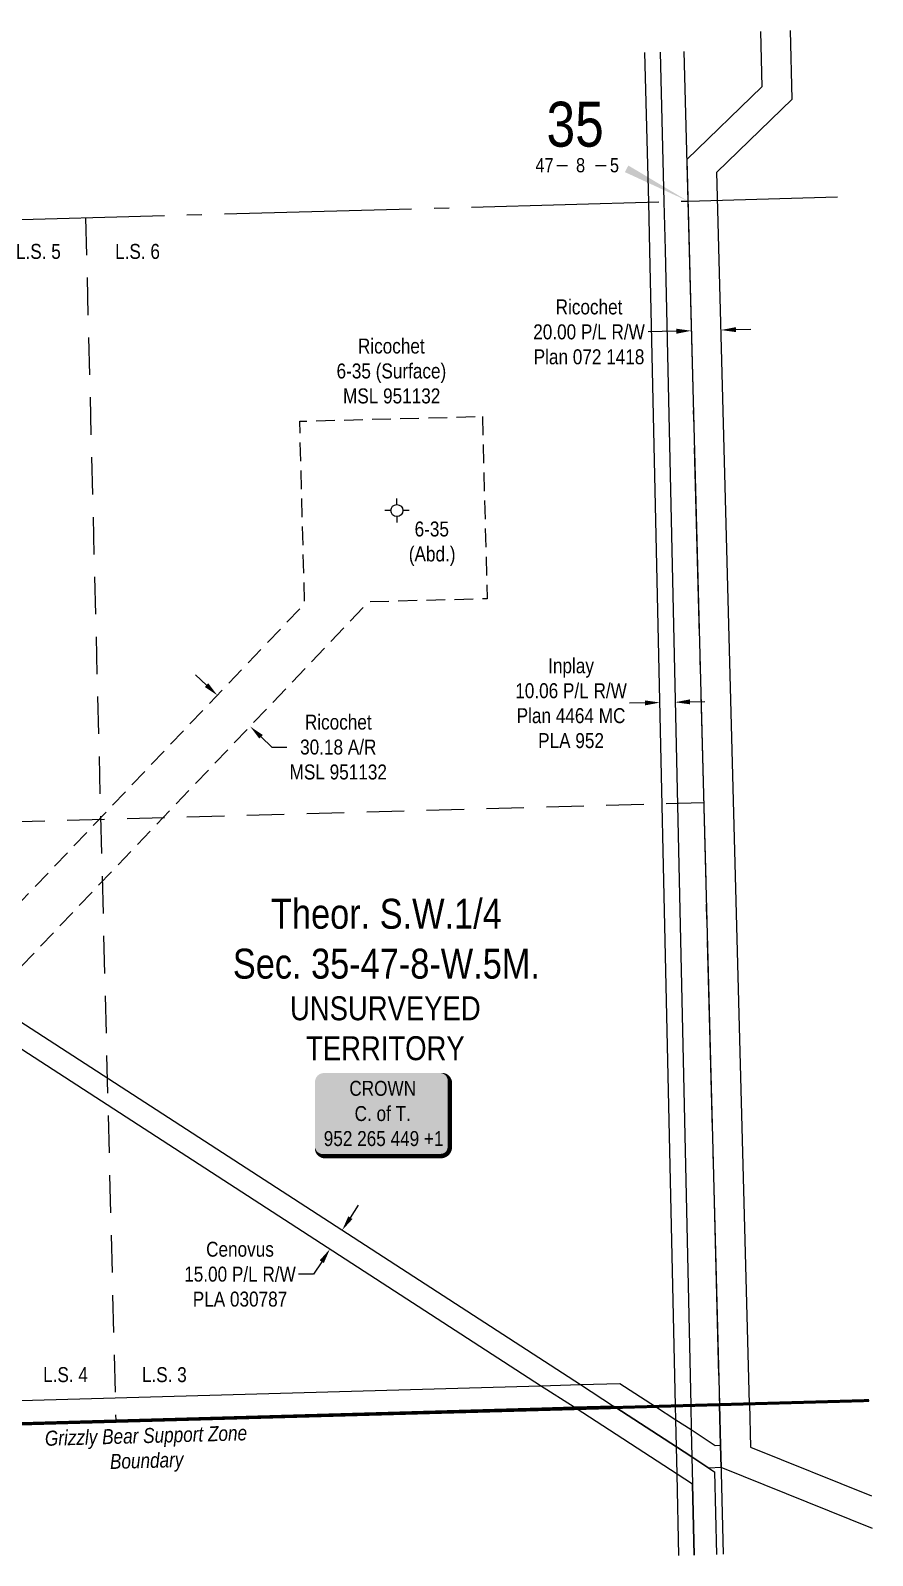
# Model space of a CAD drawing. Extents: x 626891 to 630912, y 5883885 to 5886803.
# Drawn here: x 629309 to 629871, y 5883999 to 5885018 of the extents above; entities that cross this region are included whole.
import ezdxf
from ezdxf.enums import TextEntityAlignment as Align

# ---------------------------------------------------------------- set-up
doc = ezdxf.new("R2010")
doc.units = 0
doc.header["$LTSCALE"] = 5
doc.header["$PDSIZE"] = 0.5
for name, pattern in [('DASHDOT2', [12.7, 6.35, -3.175, 0, -3.175]), ('foc-ACCESSROAD', [3.75, 2.5, -1.25]), ('foc-LSD', [8, 5, -3]), ('foc-QUARTERLINE', [33, 25, -3, 2, -3]), ('foc-UNSURVEYED', [12.5, 10, -2.5])]:
    doc.linetypes.add(name, pattern=pattern)
doc.layers.get('Defpoints').update_dxf_attribs({"color": 9})
for name, color, linetype in [('10', 1, 'Continuous'), ('9', 3, 'Continuous'), ('AS-OWNER', 7, 'Continuous'), ('AS-WILDLIFE', 131, 'DASHDOT2'), ('C-SYMBOL', 7, 'Continuous'), ('F-RW', 190, 'Continuous'), ('F-WS', 190, 'foc-ACCESSROAD'), ('F-WS-S', 8, 'Continuous'), ('L-QSEC', 8, 'foc-QUARTERLINE'), ('L-SECLBL', 7, 'Continuous'), ('L-SECTION-LSD', 7, 'foc-LSD'), ('L-UNS-T', 3, 'Continuous'), ('L-USEC', 7, 'foc-UNSURVEYED')]:
    doc.layers.add(name, color=color, linetype=linetype)
for name, color, linetype, lineweight in [('F-AR-T', 190, 'Continuous', 9), ('F-RW-T', 190, 'Continuous', 9), ('F-WS-T', 190, 'Continuous', 9)]:
    doc.layers.add(name, color=color, linetype=linetype, lineweight=lineweight)
doc.styles.add('100L', font='ARIALN.TTF', dxfattribs={"height": 11})
doc.styles.add('175L', font='ARIALN.TTF', dxfattribs={"height": 20})
doc.styles.add('240', font='ARIALN.TTF', dxfattribs={"height": 30})
doc.styles.add('80', font='ARIALN.TTF', dxfattribs={"height": 10})
doc.styles.add('80CG', font='ARIALN.TTF', dxfattribs={"height": 10})
doc.styles.add('80L', font='ARIALN.TTF', dxfattribs={"height": 10})
doc.styles.add('SIMPLEX', font='ARIALN.TTF')
doc.dimstyles.new('Compass 5 000', dxfattribs={"dimscale": 5, "dimtxt": 9, "dimasz": 2, "dimexe": 0.2, "dimexo": 0.0625, "dimgap": 0.5, "dimtad": 0, "dimtih": 1, "dimtoh": 1, "dimzin": 0, "dimdsep": 46, "dimtxsty": '80CG', "dimcen": 0.1, "dimse1": 1, "dimse2": 1, "dimclrd": 256, "dimclrt": 256, "dimaunit": 1, "dimadec": 4, "dimazin": 0, "dimtfac": 0.06, "dimtofl": 0, "dimtmove": 0, "dimatfit": 1, "dimfxl": 0.2, "dimtolj": 1, "dimtzin": 0, "dimlwd": -1, "dimarcsym": 0})

# ---------------------------------------------------------------- blocks, each defined once
blk = doc.blocks.new('L-SECLBL')
at = {"layer": '9', "color": 7}
for p, q in [((-5.1, -27.8), (-12.3, -27.8)), ((20.7, -27.8), (13.5, -27.8))]:
    blk.add_line(p, q, dxfattribs=at)
at = {"layer": '10', "color": 2, "style": 'SIMPLEX'}
blk.add_attdef('SEC', text='', height=30, dxfattribs=at).set_placement((0, 0), align=Align.MIDDLE)
at = {"layer": '10', "color": 5, "style": '80L'}
blk.add_attdef('TWP', text='', height=9.5, dxfattribs=at).set_placement((-14.4, -27.4), align=Align.MIDDLE_RIGHT)
blk.add_attdef('RGE', text='', height=9.5, dxfattribs=at).set_placement((3.6, -27.4), align=Align.MIDDLE_CENTER)
blk.add_attdef('MER', text='', height=9.5, dxfattribs=at).set_placement((23.2, -27.4), align=Align.MIDDLE_LEFT)
blk = doc.blocks.new('*D616')
at = {"layer": 'Defpoints', "color": 0, "transparency": 16777216}
for p in [(629413.9, 5884552.1), (629455.8, 5884552.5), (629435.8, 5884531.3)]:
    blk.add_point(p, dxfattribs=at)
at = {"layer": 'F-AR-T', "transparency": 16777216}
for p, q in [((629426.7, 5884580.1), (629419.4, 5884587)), ((629463.1, 5884545.6), (629470.3, 5884538.7)), ((629470.3, 5884538.7), (629480.3, 5884538.7))]:
    blk.add_line(p, q, dxfattribs=at)
for points in [[(629427.8, 5884581.4), (629425.5, 5884578.9), (629433.9, 5884573.3)], [(629464.2, 5884546.8), (629461.9, 5884544.4), (629455.8, 5884552.5)]]:
    blk.add_solid(points, dxfattribs=at)
at = {"layer": 'F-AR-T', "transparency": 16777216, "insert": (629514.6, 5884538.7), "char_height": 10, "attachment_point": 5, "style": '80CG'}
blk.add_mtext('\\A1;Ricochet\\P30.18 A/R\\PMSL 951132', dxfattribs=at)
blk = doc.blocks.new('*D617')
at = {"layer": 'Defpoints', "color": 0, "transparency": 16777216}
for p in [(629729.4, 5884568.5), (629731.7, 5884463.9), (629741.8, 5884464.1)]:
    blk.add_point(p, dxfattribs=at)
at = {"layer": 'F-RW-T', "transparency": 16777216}
for p, q in [((629719.4, 5884568.3), (629709.1, 5884568)), ((629749.4, 5884568.9), (629759.4, 5884569.1))]:
    blk.add_line(p, q, dxfattribs=at)
for points in [[(629719.4, 5884569.9), (629719.4, 5884566.6), (629729.4, 5884568.5)], [(629749.4, 5884570.6), (629749.5, 5884567.3), (629739.4, 5884568.7)]]:
    blk.add_solid(points, dxfattribs=at)
at = {"layer": 'F-RW-T', "transparency": 16777216, "insert": (629670, 5884568), "char_height": 10, "attachment_point": 5, "style": '80CG'}
blk.add_mtext('\\A1;Inplay\\P10.06 P/L R/W\\PPlan 4464 MC\\PPLA 952', dxfattribs=at)
blk = doc.blocks.new('*U622')
h = blk.add_hatch(color=255)
edge = h.paths.add_edge_path()
edge.add_line((-39, -28.5), (39, -28.5))
edge.add_arc((39, -22.5), 6, 270, 360)
edge.add_line((45, -22.5), (45, 21))
edge.add_arc((39, 21), 6, 0, 90)
edge.add_line((39, 27), (-39, 27))
edge.add_arc((-39, 21), 6, 90, 180)
edge.add_line((-45, 21), (-45, -22.5))
edge.add_arc((-39, -22.5), 6, 180, 270)
at = {"color": 14, "flags": 128}
blk.add_lwpolyline([(-39, -28.5, 3, 3, 0), (39, -28.5, 3, 3, 0.414214), (45, -22.5, 3, 3, 0), (45, 21, 3, 0, 0.414214), (39, 27, 0, 0, 0), (-39, 27, 0, 0, 0.414214), (-45, 21, 0, 0, 0), (-45, -22.5, 0, 3, 0.414214)], format="xyseb", close=True, dxfattribs=at)
blk.add_lwpolyline([(-21.6, -12.1, 0, 7.5, 0), (0, 0, 0, 0, 0)], format="xyseb", dxfattribs=at)
at = {"color": 14, "style": '80'}
blk.add_attdef('ENTER_TEXT_001', (-26.8, -4.9), '', height=10, dxfattribs=at)
blk = doc.blocks.new('GABD')
for p, q in [((-0.81, 0), (-1.62, 0)), ((0, 0.81), (0, 1.62)), ((1.62, 0), (0.81, 0)), ((0, -0.81), (0, -1.62))]:
    blk.add_line(p, q)
blk.add_circle((0, 0), 0.8)
blk = doc.blocks.new('*D628')
at = {"layer": 'Defpoints', "color": 0, "transparency": 16777216}
for p in [(629509, 5884203.3), (629529.7, 5884207.8), (629521.5, 5884195.2)]:
    blk.add_point(p, dxfattribs=at)
at = {"layer": 'F-RW-T', "transparency": 16777216}
for p, q in [((629522.7, 5884224.3), (629528.1, 5884232.7)), ((629503.6, 5884194.9), (629498.1, 5884186.5)), ((629498.1, 5884186.5), (629488.1, 5884186.5))]:
    blk.add_line(p, q, dxfattribs=at)
for points in [[(629521.3, 5884225.2), (629524.1, 5884223.4), (629517.2, 5884215.9)], [(629502.2, 5884195.8), (629505, 5884194), (629509, 5884203.3)]]:
    blk.add_solid(points, dxfattribs=at)
at = {"layer": 'F-RW-T', "transparency": 16777216, "insert": (629449, 5884186.5), "char_height": 10, "attachment_point": 5, "style": '80CG'}
blk.add_mtext('\\A1;Cenovus\\P15.00 P/L R/W\\PPLA 030787', dxfattribs=at)
blk = doc.blocks.new('*D637')
at = {"layer": 'Defpoints', "color": 0, "transparency": 16777216}
for p in [(629749.7, 5884835.4), (629769.6, 5884835.9), (629750.2, 5884816.9)]:
    blk.add_point(p, dxfattribs=at)
at = {"layer": 'F-RW-T', "transparency": 16777216}
for p, q in [((629740.2, 5884816.6), (629721.5, 5884816.1)), ((629780.1, 5884817.7), (629790.1, 5884817.9))]:
    blk.add_line(p, q, dxfattribs=at)
for points in [[(629740.2, 5884818.3), (629740.3, 5884814.9), (629750.2, 5884816.9)], [(629780, 5884819.3), (629780.1, 5884816), (629770.1, 5884817.4)]]:
    blk.add_solid(points, dxfattribs=at)
at = {"layer": 'F-RW-T', "transparency": 16777216, "insert": (629682, 5884816.1), "char_height": 10, "attachment_point": 5, "style": '80CG'}
blk.add_mtext('\\A1;Ricochet\\P20.00 P/L R/W\\PPlan 072 1418', dxfattribs=at)

msp = doc.modelspace()

# ---------------------------------------------------------------- linework, layer by layer
at = {"layer": 'AS-WILDLIFE', "const_width": 2, "flags": 128}
msp.add_lwpolyline([(628039.209, 5884052.608), (628139.17, 5884055.251), (628902.146, 5884075.428), (628944.69, 5884076.553), (628974.844, 5884077.387), (629769.018, 5884099.365), (629868.98, 5884102.131)], dxfattribs=at)
at = {"layer": 'F-RW', "flags": 128}
msp.add_lwpolyline([(629796.509, 5885016.755), (629797.458, 5884979.913), (629747.23, 5884931.245), (629769.018, 5884099.366), (629789.093, 5884099.918), (629767.3, 5884922.965), (629817.671, 5884971.648), (629816.485, 5885017.527)], dxfattribs=at)
at = {"layer": 'F-RW'}
for points in [[(629742.034, 5883998.581), (629740.828, 5884052.934), (629740.426, 5884071.119), (629740.022, 5884089.318), (629739.817, 5884098.554), (629722.688, 5884870.616), (629721.87, 5884902.835), (629719.331, 5885002.829)], [(629729.383, 5885003.101), (629731.922, 5884903.115), (629732.74, 5884870.873), (629749.867, 5884098.833), (629750.226, 5884082.669), (629750.629, 5884064.483), (629751.032, 5884046.311), (629752.085, 5883998.859)], [(629281.487, 5884368.725), (629676.328, 5884112.769), (629698.375, 5884098.469), (629699.941, 5884097.447), (629740.426, 5884071.119), (629750.629, 5884064.483), (629762.065, 5884057.044), (629765.862, 5884054.57), (629767.089, 5883999.274)], [(629752.085, 5883998.859), (629751.032, 5884046.311), (629740.828, 5884052.934), (629673.43, 5884096.712), (629672.023, 5884097.628), (629649.699, 5884112.026), (629270.957, 5884357.628)], [(629081.45, 5884095.925), (629649.699, 5884112.026), (629676.328, 5884112.769), (629702.594, 5884113.52), (629726.316, 5884098.179), (629740.022, 5884089.318), (629750.226, 5884082.669), (629766.309, 5884072.188), (629769.727, 5884072.274), (629770.119, 5884057.281), (629762.065, 5884057.044), (629750.629, 5884064.483), (629740.426, 5884071.119), (629699.941, 5884097.447), (629698.375, 5884098.469), (629672.023, 5884097.628), (629650.397, 5884097.059), (629081.724, 5884080.962)], [(629871.218, 5884016.662), (629770.119, 5884057.281), (629769.727, 5884072.274), (629769.018, 5884099.365), (629789.093, 5884099.918), (629789.86, 5884070.952), (629870.647, 5884038.482)]]:
    msp.add_lwpolyline(points, dxfattribs=at)
at = {"layer": 'F-WS', "flags": 128}
msp.add_lwpolyline([(629610.782, 5884759.674), (629613.99, 5884637.796), (629534.772, 5884635.711), (629217.272, 5884301.987), (629216.179, 5884344.606), (629492.113, 5884634.587), (629488.904, 5884756.465), (629610.782, 5884759.674)], close=True, dxfattribs=at)
at = {"layer": 'L-QSEC', "flags": 128}
for points in [[(629745.334, 5885003.534), (629747.953, 5884903.561)], [(629747.953, 5884903.561), (629847.917, 5884906.337)], [(628943.792, 5884881.234), (629747.953, 5884903.561)], [(628943.792, 5884881.234), (629747.953, 5884903.561)], [(629747.953, 5884903.561), (629769.018, 5884099.365)], [(629769.018, 5884099.365), (629771.634, 5883999.4)]]:
    msp.add_lwpolyline(points, dxfattribs=at)
at = {"layer": 'L-SECLBL', "flags": 128}
msp.add_lwpolyline([(629747.953, 5884903.561, 0, 5, 0), (629707.101, 5884925.113, 5, 5, 0)], format="xyseb", dxfattribs=at)
at = {"layer": 'L-SECTION-LSD'}
for p, q in [((629345.872, 5884892.398), (629366.06, 5884089.011)), ((629758.485, 5884501.463), (628954.297, 5884479.139))]:
    msp.add_line(p, q, dxfattribs=at)
at = {"layer": 'L-USEC', "flags": 128}
for points in [[(629769.018, 5884099.365), (629868.98, 5884102.131)], [(628964.8, 5884077.109), (629769.018, 5884099.365)]]:
    msp.add_lwpolyline(points, dxfattribs=at)

# ---------------------------------------------------------------- block references
at = {"layer": 'AS-OWNER'}
ref = msp.add_blockref('*U622', (629544.071, 5884293.95), dxfattribs=at)
ref.add_attrib('ENTER_TEXT_001', 'CROWN', (629522.011, 5884305.723), dxfattribs={"layer": '0', "color": 14, "height": 10, "style": '80'})
ref.add_attrib('ENTER_TEXT_002', 'C. of T.', (629525.507, 5884288.879), dxfattribs={"layer": '0', "color": 14, "height": 10, "style": '80'})
ref.add_attrib('ENTER_TEXT_003', '952 265 449 +1', (629504.924, 5884272.171), dxfattribs={"layer": '0', "color": 14, "height": 10, "style": '80'})
at = {"layer": 'F-WS-S', "xscale": 4.999999999999973, "yscale": 4.999999999999973, "zscale": 4.999999999999973}
msp.add_blockref('GABD', (629553.731, 5884696.785), dxfattribs=at)
at = {"layer": 'L-SECLBL'}
msp.add_blockref('L-SECLBL', (629672.749, 5884954.925), dxfattribs=at).add_auto_attribs({'SEC': '35', 'TWP': '47', 'RGE': '8', 'MER': '5'})

# ---------------------------------------------------------------- texts
at = {"layer": 'AS-WILDLIFE', "insert": (629386.507, 5884068.869), "char_height": 10, "attachment_point": 5, "rotation": 1.585087, "style": '240'}
msp.add_mtext_dynamic_manual_height_columns('{\\fArial Narrow|b0|i1|c0|p34;Grizzly Bear Support Zone Boundary}', width=134.76251, gutter_width=44.985, heights=[0], dxfattribs=at)
at = {"layer": 'C-SYMBOL', "color": 3, "insert": (629546.733, 5884437.369), "char_height": 20, "width": 203.24229, "attachment_point": 2, "style": '175L'}
msp.add_mtext('Theor. S.W.1/4 \\PSec. 35-47-8-W.5M.', dxfattribs=at)
at = {"layer": 'F-WS-T', "char_height": 10, "attachment_point": 1, "style": '80L'}
for s, width, insert in [('\\pi14.48899;Ricochet\\P\\pi0.24274;6-35 (Surface)\\P\\pi4.54697;MSL 951132', 72.60008, (629513.235, 5884811.707)), ('\\pi4.2792;6-35 \\P\\pi0.39447;(Abd.)', 30.59795, (629561.287, 5884689.451))]:
    msp.add_mtext_dynamic_manual_height_columns(s, width=width, gutter_width=49.984, heights=[0], dxfattribs=dict(at, insert=insert))
at = {"layer": 'L-UNS-T', "color": 3, "insert": (629546.037, 5884350.758), "char_height": 16, "attachment_point": 5, "style": '80L'}
msp.add_mtext_dynamic_manual_height_columns('UNSURVEYED TERRITORY', width=126.37233, gutter_width=47.484, heights=[0], dxfattribs=at)

# ---------------------------------------------------------------- dimensions: what is measured, and where the dimension line sits
at = {"layer": 'F-AR-T'}
dim = msp.add_linear_dim(base=(629455.825, 5884552.493), p1=(629413.87, 5884552.114), p2=(629435.762, 5884531.345), angle=316.508516, text='Ricochet\\P30.18 A/R\\PMSL 951132', dimstyle='Compass 5 000', dxfattribs=at)
dim.commit()
dim.dimension.update_dxf_attribs({"geometry": '*D616', "text_midpoint": (629514.588, 5884538.728), "dimtype": 161})
at = {"layer": 'F-RW-T'}
for base, p1, p2, angle, text, picture, middle in [((629750.226, 5884816.876), (629769.605, 5884835.896), (629749.741, 5884835.375), 181.500301, 'Ricochet\\P20.00 P/L R/W\\PPlan 072 1418', '*D637', (629682.009, 5884816.125)), ((629729.391, 5884568.477), (629741.764, 5884464.1), (629731.712, 5884463.877), 181.270905, 'Inplay\\P10.06 P/L R/W\\PPlan 4464 MC\\PPLA 952', '*D617', (629670.045, 5884568.028))]:
    dim = msp.add_linear_dim(base=base, p1=p1, p2=p2, angle=angle, text=text, dimstyle='Compass 5 000', dxfattribs=at)
    dim.commit()
    dim.dimension.update_dxf_attribs({"geometry": picture, "text_midpoint": middle, "dimtype": 161})
dim = msp.add_aligned_dim(p1=(629529.691, 5884207.827), p2=(629521.483, 5884195.17), distance=-14.867, text='Cenovus\\P15.00 P/L R/W\\PPLA 030787', dimstyle='Compass 5 000', dxfattribs=at)
dim.commit()
dim.dimension.update_dxf_attribs({"geometry": '*D628', "text_midpoint": (629449.041, 5884186.478)})

# ---------------------------------------------------------------- next in the draw order: texts
at = {"layer": 'L-SECTION-LSD', "attachment_point": 1, "style": '100L', "bg_fill": 3, "box_fill_scale": 1.5, "bg_fill_color": 256, "bg_fill_transparency": 0}
for s, width, insert, char_height in [('\\pi1.758;L.S. 5', 30.39118, (629297.687, 5884874.932), 9.99672), ('L.S. 6', 30.47314, (629365.624, 5884874.932), 9.9967), ('\\pi1.98536;L.S. 4', 30.52989, (629315.584, 5884124.427), 9.99672), ('L.S. 3', 30.36596, (629383.521, 5884124.427), 9.9967)]:
    msp.add_mtext_dynamic_manual_height_columns(s, width=width, gutter_width=54.982, heights=[0], dxfattribs=dict(at, insert=insert, char_height=char_height))

doc.saveas('drawing.dxf')
